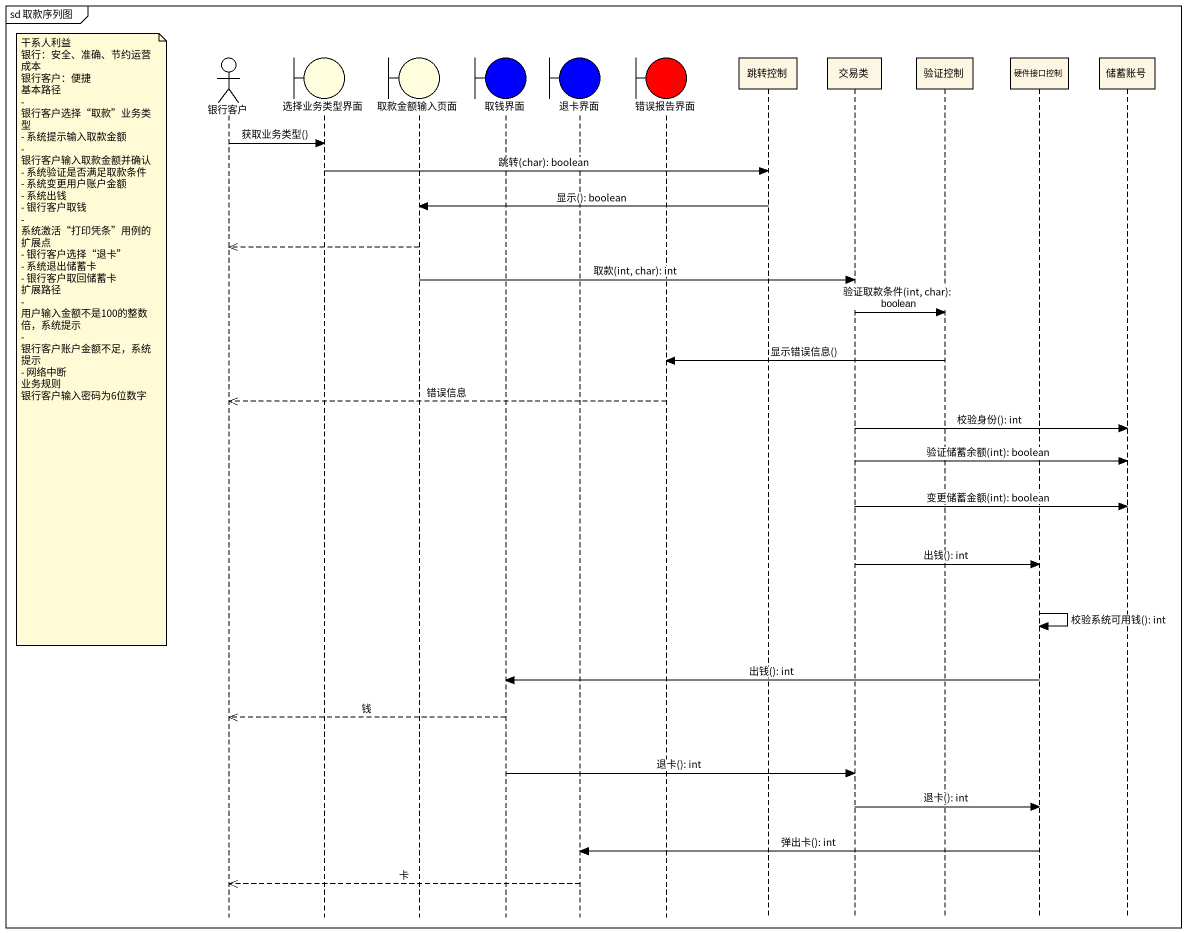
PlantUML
@startuml
mainframe sd 取款序列图
hide footbox
actor 银行客户
boundary 选择业务类型界面 #FFFFE0
boundary 取款金额输入页面 #FFFFE0
boundary 取钱界面 #0000FF
boundary 退卡界面 #0000FF
boundary 错误报告界面 #FF0000
participant 跳转控制
participant 交易类
participant 验证控制
participant 硬件接口控制
participant 储蓄账号

银行客户 -> 选择业务类型界面 : 获取业务类型()
选择业务类型界面 -> 跳转控制 : 跳转(char): boolean
跳转控制 -> 取款金额输入页面 : 显示(): boolean
取款金额输入页面 -->> 银行客户
取款金额输入页面 -> 交易类 : 取款(int, char): int
交易类 -> 验证控制 : 验证取款条件(int, char): boolean
note left of 银行客户
  干系人利益
  银行：安全、准确、节约运营成本
  银行客户：便捷
  基本路径
  - 银行客户选择“取款”业务类型
  - 系统提示输入取款金额
  - 银行客户输入取款金额并确认
  - 系统验证是否满足取款条件
  - 系统变更用户账户金额
  - 系统出钱
  - 银行客户取钱
  - 系统激活“打印凭条”用例的扩展点
  - 银行客户选择“退卡”
  - 系统退出储蓄卡
  - 银行客户取回储蓄卡
  扩展路径
  - 用户输入金额不是100的整数倍，系统提示
  - 银行客户账户金额不足，系统提示
  - 网络中断
  业务规则
  银行客户输入密码为6位数字
end note
验证控制 -> 错误报告界面 : 显示错误信息()
错误报告界面 -->> 银行客户 : 错误信息
交易类 -> 储蓄账号 : 校验身份(): int
交易类 -> 储蓄账号 : 验证储蓄余额(int): boolean
交易类 -> 储蓄账号 : 变更储蓄金额(int): boolean
交易类 -> 硬件接口控制 : 出钱(): int
硬件接口控制 -> 硬件接口控制 : 校验系统可用钱(): int
硬件接口控制 -> 取钱界面 : 出钱(): int
取钱界面 -->> 银行客户 : 钱
取钱界面 -> 交易类 : 退卡(): int
交易类 -> 硬件接口控制 : 退卡(): int
硬件接口控制 -> 退卡界面 : 弹出卡(): int
退卡界面 -->> 银行客户 : 卡
@enduml
